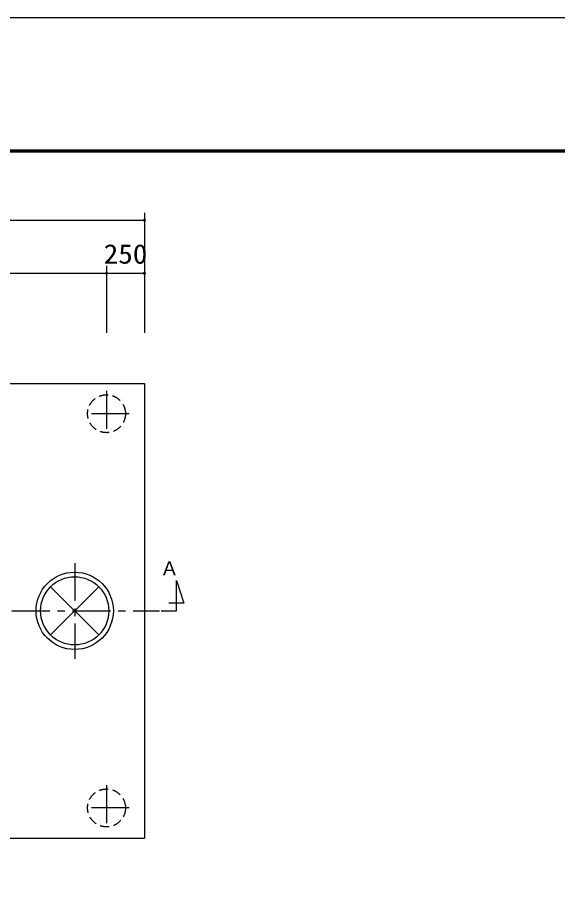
# Model space of a CAD drawing. Units: millimetres, scale not verified. Extents: x -14850 to 14850, y -10500 to 10500.
# Drawn here: x -5418 to -1859, y 4672 to 10500 of the extents above; entities that cross this region are included whole.
import ezdxf
from ezdxf.enums import TextEntityAlignment as Align

# ---------------------------------------------------------------- set-up
doc = ezdxf.new("R2010")
doc.units = ezdxf.units.MM
doc.header["$LTSCALE"] = 50
doc.linetypes.add('CHAIN1', pattern=[8, 5, -1, 1, -1])
doc.linetypes.add('DASHED1', pattern=[1.8, 1.2, -0.6])
for name, color, linetype, lineweight in [('0-0_製作', 5, 'Continuous', 25), ('0-1_躯体', 3, 'Continuous', 25), ('0-2_空気管', 3, 'Continuous', 25), ('0-4_機器', 3, 'Continuous', 25), ('0-7_図面枠', 7, 'Continuous', 25), ('0-8_Axis_waku', 7, 'Continuous', 25)]:
    doc.layers.add(name, color=color, linetype=linetype, lineweight=lineweight)
doc.styles.add('ＭＳ ゴシック', font='')
doc.styles.get('ＭＳ ゴシック').set_extended_font_data('MS Gothic')

msp = doc.modelspace()

# ---------------------------------------------------------------- linework, layer by layer
at = {"layer": '0-0_製作', "color": 2}
for p, q in [((-4582.05, 9213.84), (-4582.05, 8422.4)), ((-10182.05, 9163.84), (-4582.05, 9163.84)), ((-4832.05, 8863.84), (-4832.05, 8422.4)), ((-6532.05, 8813.84), (-4832.05, 8813.84)), ((-4832.05, 8813.84), (-4582.05, 8813.84))]:
    msp.add_line(p, q, dxfattribs=at)
at = {"layer": '0-0_製作'}
for points in [[(-4582.05, 9163.84), (-4592.05, 9163.84), (-4592.03, 9164.47)], [(-4582.05, 9163.84), (-4591.97, 9162.58), (-4592.05, 9163.84)], [(-4582.05, 9163.84), (-4592.03, 9164.47), (-4591.87, 9165.71)], [(-4582.05, 9163.84), (-4591.73, 9161.35), (-4591.97, 9162.58)], [(-4582.05, 9163.84), (-4591.87, 9165.71), (-4591.56, 9166.93)], [(-4582.05, 9163.84), (-4591.34, 9160.16), (-4591.73, 9161.35)], [(-4582.05, 9163.84), (-4591.56, 9166.93), (-4591.09, 9168.1)], [(-4582.05, 9163.84), (-4590.81, 9159.02), (-4591.34, 9160.16)], [(-4582.05, 9163.84), (-4591.09, 9168.1), (-4590.49, 9169.2)], [(-4582.05, 9153.84), (-4590.81, 9159.02), (-4582.05, 9163.84)], [(-4582.05, 9153.84), (-4590.14, 9157.96), (-4590.81, 9159.02)], [(-4582.05, 9173.84), (-4590.49, 9169.2), (-4589.75, 9170.21)], [(-4582.05, 9163.84), (-4590.49, 9169.2), (-4582.05, 9173.84)], [(-4582.05, 9153.84), (-4589.34, 9156.99), (-4590.14, 9157.96)], [(-4582.05, 9173.84), (-4589.75, 9170.21), (-4583.3, 9173.76)], [(-4583.3, 9173.76), (-4589.75, 9170.21), (-4588.89, 9171.13)], [(-4582.05, 9153.84), (-4588.42, 9156.13), (-4589.34, 9156.99)], [(-4583.3, 9173.76), (-4588.89, 9171.13), (-4584.53, 9173.52)], [(-4584.53, 9173.52), (-4588.89, 9171.13), (-4587.92, 9171.93)], [(-4582.05, 9153.84), (-4587.4, 9155.39), (-4588.42, 9156.13)], [(-4584.53, 9173.52), (-4587.92, 9171.93), (-4585.73, 9173.14)], [(-4585.73, 9173.14), (-4587.92, 9171.93), (-4586.86, 9172.6)], [(-4582.05, 9153.84), (-4586.3, 9154.79), (-4587.4, 9155.39)], [(-4582.05, 9153.84), (-4585.14, 9154.33), (-4586.3, 9154.79)], [(-4582.05, 9153.84), (-4583.92, 9154.02), (-4585.14, 9154.33)], [(-4582.05, 9153.84), (-4582.67, 9153.86), (-4583.92, 9154.02)], [(-4581.42, 9173.82), (-4582.05, 9163.84), (-4582.05, 9173.84)], [(-4580.17, 9173.66), (-4582.05, 9163.84), (-4581.42, 9173.82)], [(-4578.96, 9173.35), (-4582.05, 9163.84), (-4580.17, 9173.66)], [(-4577.79, 9172.89), (-4582.05, 9163.84), (-4578.96, 9173.35)], [(-4576.69, 9172.28), (-4582.05, 9163.84), (-4577.79, 9172.89)], [(-4575.67, 9171.54), (-4582.05, 9163.84), (-4576.69, 9172.28)], [(-4574.76, 9170.68), (-4582.05, 9163.84), (-4575.67, 9171.54)], [(-4573.96, 9169.72), (-4582.05, 9163.84), (-4574.76, 9170.68)], [(-4573.28, 9168.66), (-4582.05, 9163.84), (-4573.96, 9169.72)], [(-4572.75, 9167.52), (-4582.05, 9163.84), (-4573.28, 9168.66)], [(-4572.75, 9167.52), (-4572.05, 9163.84), (-4582.05, 9163.84)], [(-4572.05, 9163.84), (-4582.05, 9153.84), (-4582.05, 9163.84)], [(-4572.07, 9163.21), (-4582.05, 9153.84), (-4572.05, 9163.84)], [(-4572.22, 9161.96), (-4582.05, 9153.84), (-4572.07, 9163.21)], [(-4572.54, 9160.75), (-4582.05, 9153.84), (-4572.22, 9161.96)], [(-4573, 9159.58), (-4582.05, 9153.84), (-4572.54, 9160.75)], [(-4573.6, 9158.48), (-4582.05, 9153.84), (-4573, 9159.58)], [(-4574.34, 9157.46), (-4582.05, 9153.84), (-4573.6, 9158.48)], [(-4574.34, 9157.46), (-4580.79, 9153.92), (-4582.05, 9153.84)], [(-4575.2, 9156.55), (-4580.79, 9153.92), (-4574.34, 9157.46)], [(-4575.2, 9156.55), (-4579.56, 9154.15), (-4580.79, 9153.92)], [(-4576.17, 9155.75), (-4579.56, 9154.15), (-4575.2, 9156.55)], [(-4576.17, 9155.75), (-4578.36, 9154.54), (-4579.56, 9154.15)], [(-4577.23, 9155.08), (-4578.36, 9154.54), (-4576.17, 9155.75)], [(-4572.36, 9166.33), (-4572.05, 9163.84), (-4572.75, 9167.52)], [(-4572.13, 9165.09), (-4572.05, 9163.84), (-4572.36, 9166.33)], [(-4832.05, 8813.84), (-4842.05, 8813.84), (-4842.03, 8814.47)], [(-4832.05, 8813.84), (-4841.97, 8812.58), (-4842.05, 8813.84)], [(-4832.05, 8813.84), (-4842.03, 8814.47), (-4841.87, 8815.71)], [(-4832.05, 8813.84), (-4841.73, 8811.35), (-4841.97, 8812.58)], [(-4832.05, 8813.84), (-4841.87, 8815.71), (-4841.56, 8816.93)], [(-4832.05, 8813.84), (-4841.34, 8810.16), (-4841.73, 8811.35)], [(-4832.05, 8813.84), (-4841.56, 8816.93), (-4841.09, 8818.1)], [(-4832.05, 8813.84), (-4840.81, 8809.02), (-4841.34, 8810.16)], [(-4832.05, 8813.84), (-4841.09, 8818.1), (-4840.49, 8819.2)], [(-4832.05, 8803.84), (-4840.81, 8809.02), (-4832.05, 8813.84)], [(-4832.05, 8803.84), (-4840.14, 8807.96), (-4840.81, 8809.02)], [(-4832.05, 8823.84), (-4840.49, 8819.2), (-4839.75, 8820.21)], [(-4832.05, 8813.84), (-4840.49, 8819.2), (-4832.05, 8823.84)], [(-4832.05, 8803.84), (-4839.34, 8806.99), (-4840.14, 8807.96)], [(-4832.05, 8823.84), (-4839.75, 8820.21), (-4833.3, 8823.76)], [(-4833.3, 8823.76), (-4839.75, 8820.21), (-4838.89, 8821.13)], [(-4832.05, 8803.84), (-4838.42, 8806.13), (-4839.34, 8806.99)], [(-4833.3, 8823.76), (-4838.89, 8821.13), (-4834.53, 8823.52)], [(-4834.53, 8823.52), (-4838.89, 8821.13), (-4837.92, 8821.93)], [(-4832.05, 8803.84), (-4837.4, 8805.39), (-4838.42, 8806.13)], [(-4834.53, 8823.52), (-4837.92, 8821.93), (-4835.73, 8823.14)], [(-4835.73, 8823.14), (-4837.92, 8821.93), (-4836.86, 8822.6)], [(-4832.05, 8803.84), (-4836.3, 8804.79), (-4837.4, 8805.39)], [(-4832.05, 8803.84), (-4835.14, 8804.33), (-4836.3, 8804.79)], [(-4832.05, 8803.84), (-4833.92, 8804.02), (-4835.14, 8804.33)], [(-4832.05, 8803.84), (-4832.67, 8803.86), (-4833.92, 8804.02)], [(-4831.42, 8823.82), (-4832.05, 8813.84), (-4832.05, 8823.84)], [(-4830.17, 8823.66), (-4832.05, 8813.84), (-4831.42, 8823.82)], [(-4828.96, 8823.35), (-4832.05, 8813.84), (-4830.17, 8823.66)], [(-4827.79, 8822.89), (-4832.05, 8813.84), (-4828.96, 8823.35)], [(-4826.69, 8822.28), (-4832.05, 8813.84), (-4827.79, 8822.89)], [(-4825.67, 8821.54), (-4832.05, 8813.84), (-4826.69, 8822.28)], [(-4824.76, 8820.68), (-4832.05, 8813.84), (-4825.67, 8821.54)], [(-4823.96, 8819.72), (-4832.05, 8813.84), (-4824.76, 8820.68)], [(-4823.28, 8818.66), (-4832.05, 8813.84), (-4823.96, 8819.72)], [(-4822.75, 8817.52), (-4832.05, 8813.84), (-4823.28, 8818.66)], [(-4822.75, 8817.52), (-4822.05, 8813.84), (-4832.05, 8813.84)], [(-4822.05, 8813.84), (-4832.05, 8803.84), (-4832.05, 8813.84)], [(-4822.07, 8813.21), (-4832.05, 8803.84), (-4822.05, 8813.84)], [(-4822.22, 8811.96), (-4832.05, 8803.84), (-4822.07, 8813.21)], [(-4822.54, 8810.75), (-4832.05, 8803.84), (-4822.22, 8811.96)], [(-4823, 8809.58), (-4832.05, 8803.84), (-4822.54, 8810.75)], [(-4823.6, 8808.48), (-4832.05, 8803.84), (-4823, 8809.58)], [(-4824.34, 8807.46), (-4832.05, 8803.84), (-4823.6, 8808.48)], [(-4824.34, 8807.46), (-4830.79, 8803.92), (-4832.05, 8803.84)], [(-4825.2, 8806.55), (-4830.79, 8803.92), (-4824.34, 8807.46)], [(-4825.2, 8806.55), (-4829.56, 8804.15), (-4830.79, 8803.92)], [(-4826.17, 8805.75), (-4829.56, 8804.15), (-4825.2, 8806.55)], [(-4826.17, 8805.75), (-4828.37, 8804.54), (-4829.56, 8804.15)], [(-4827.23, 8805.08), (-4828.37, 8804.54), (-4826.17, 8805.75)], [(-4822.36, 8816.33), (-4822.05, 8813.84), (-4822.75, 8817.52)], [(-4822.13, 8815.09), (-4822.05, 8813.84), (-4822.36, 8816.33)], [(-4582.05, 8813.84), (-4592.05, 8813.84), (-4592.03, 8814.47)], [(-4582.05, 8813.84), (-4591.97, 8812.58), (-4592.05, 8813.84)], [(-4582.05, 8813.84), (-4592.03, 8814.47), (-4591.87, 8815.71)], [(-4582.05, 8813.84), (-4591.73, 8811.35), (-4591.97, 8812.58)], [(-4582.05, 8813.84), (-4591.87, 8815.71), (-4591.56, 8816.93)], [(-4582.05, 8813.84), (-4591.34, 8810.16), (-4591.73, 8811.35)], [(-4582.05, 8813.84), (-4591.56, 8816.93), (-4591.09, 8818.1)], [(-4582.05, 8813.84), (-4590.81, 8809.02), (-4591.34, 8810.16)], [(-4582.05, 8813.84), (-4591.09, 8818.1), (-4590.49, 8819.2)], [(-4582.05, 8803.84), (-4590.81, 8809.02), (-4582.05, 8813.84)], [(-4582.05, 8803.84), (-4590.14, 8807.96), (-4590.81, 8809.02)], [(-4582.05, 8823.84), (-4590.49, 8819.2), (-4589.75, 8820.21)], [(-4582.05, 8813.84), (-4590.49, 8819.2), (-4582.05, 8823.84)], [(-4582.05, 8803.84), (-4589.34, 8806.99), (-4590.14, 8807.96)], [(-4582.05, 8823.84), (-4589.75, 8820.21), (-4583.3, 8823.76)], [(-4583.3, 8823.76), (-4589.75, 8820.21), (-4588.89, 8821.13)], [(-4582.05, 8803.84), (-4588.42, 8806.13), (-4589.34, 8806.99)], [(-4583.3, 8823.76), (-4588.89, 8821.13), (-4584.53, 8823.52)], [(-4584.53, 8823.52), (-4588.89, 8821.13), (-4587.92, 8821.93)], [(-4582.05, 8803.84), (-4587.4, 8805.39), (-4588.42, 8806.13)], [(-4584.53, 8823.52), (-4587.92, 8821.93), (-4585.73, 8823.14)], [(-4585.73, 8823.14), (-4587.92, 8821.93), (-4586.86, 8822.6)], [(-4582.05, 8803.84), (-4586.3, 8804.79), (-4587.4, 8805.39)], [(-4582.05, 8803.84), (-4585.14, 8804.33), (-4586.3, 8804.79)], [(-4582.05, 8803.84), (-4583.92, 8804.02), (-4585.14, 8804.33)], [(-4582.05, 8803.84), (-4582.67, 8803.86), (-4583.92, 8804.02)], [(-4581.42, 8823.82), (-4582.05, 8813.84), (-4582.05, 8823.84)], [(-4580.17, 8823.66), (-4582.05, 8813.84), (-4581.42, 8823.82)], [(-4578.96, 8823.35), (-4582.05, 8813.84), (-4580.17, 8823.66)], [(-4577.79, 8822.89), (-4582.05, 8813.84), (-4578.96, 8823.35)], [(-4576.69, 8822.28), (-4582.05, 8813.84), (-4577.79, 8822.89)], [(-4575.67, 8821.54), (-4582.05, 8813.84), (-4576.69, 8822.28)], [(-4574.76, 8820.68), (-4582.05, 8813.84), (-4575.67, 8821.54)], [(-4573.96, 8819.72), (-4582.05, 8813.84), (-4574.76, 8820.68)], [(-4573.28, 8818.66), (-4582.05, 8813.84), (-4573.96, 8819.72)], [(-4572.75, 8817.52), (-4582.05, 8813.84), (-4573.28, 8818.66)], [(-4572.75, 8817.52), (-4572.05, 8813.84), (-4582.05, 8813.84)], [(-4572.05, 8813.84), (-4582.05, 8803.84), (-4582.05, 8813.84)], [(-4572.07, 8813.21), (-4582.05, 8803.84), (-4572.05, 8813.84)], [(-4572.22, 8811.96), (-4582.05, 8803.84), (-4572.07, 8813.21)], [(-4572.54, 8810.75), (-4582.05, 8803.84), (-4572.22, 8811.96)], [(-4573, 8809.58), (-4582.05, 8803.84), (-4572.54, 8810.75)], [(-4573.6, 8808.48), (-4582.05, 8803.84), (-4573, 8809.58)], [(-4574.34, 8807.46), (-4582.05, 8803.84), (-4573.6, 8808.48)], [(-4574.34, 8807.46), (-4580.79, 8803.92), (-4582.05, 8803.84)], [(-4575.2, 8806.55), (-4580.79, 8803.92), (-4574.34, 8807.46)], [(-4575.2, 8806.55), (-4579.56, 8804.15), (-4580.79, 8803.92)], [(-4576.17, 8805.75), (-4579.56, 8804.15), (-4575.2, 8806.55)], [(-4576.17, 8805.75), (-4578.36, 8804.54), (-4579.56, 8804.15)], [(-4577.23, 8805.08), (-4578.36, 8804.54), (-4576.17, 8805.75)], [(-4572.36, 8816.33), (-4572.05, 8813.84), (-4572.75, 8817.52)], [(-4572.13, 8815.09), (-4572.05, 8813.84), (-4572.36, 8816.33)]]:
    msp.add_solid(points, dxfattribs=at)
at = {"layer": '0-1_躯体', "color": 2}
for p, q in [((-10182.05, 8087.86), (-4582.05, 8087.86)), ((-4582.05, 8087.86), (-4582.05, 5087.86))]:
    msp.add_line(p, q, dxfattribs=at)
at = {"layer": '0-1_躯体', "color": 2, "linetype": 'CHAIN1'}
for p, q in [((-4832.05, 8037.86), (-4832.05, 7737.86)), ((-4682.05, 7887.86), (-4982.05, 7887.86)), ((-4832.05, 5437.86), (-4832.05, 5137.86)), ((-4682.05, 5287.86), (-4982.05, 5287.86))]:
    msp.add_line(p, q, dxfattribs=at)
at = {"layer": '0-1_躯体', "color": 2}
msp.add_lwpolyline([(-10182.05, 8087.86), (-10182.05, 5087.86), (-4582.05, 5087.86)], dxfattribs=at)
at = {"layer": '0-1_躯体'}
msp.add_lwpolyline([(-4471.17, 6587.86), (-4371.17, 6587.86), (-4371.17, 6787.86), (-4321.17, 6637.86), (-4421.17, 6637.86)], dxfattribs=at)
at = {"layer": '0-1_躯体', "color": 2, "linetype": 'DASHED1'}
for centre in [(-4832.05, 7887.86), (-4832.05, 5287.86)]:
    msp.add_circle(centre, 125, dxfattribs=at)
at = {"layer": '0-2_空気管', "linetype": 'CHAIN1'}
msp.add_line((-10256.04, 6587.86), (-4483.13, 6587.86), dxfattribs=at)
at = {"layer": '0-4_機器', "linetype": 'CHAIN1'}
msp.add_line((-5042.05, 6903.23), (-5042.05, 6270.15), dxfattribs=at)
at = {"layer": '0-4_機器'}
for p, q in [((-5201.15, 6746.96), (-4882.95, 6428.76)), ((-5201.15, 6428.76), (-4882.95, 6746.96))]:
    msp.add_line(p, q, dxfattribs=at)
for radius in [255, 225]:
    msp.add_circle((-5042.05, 6587.86), radius, dxfattribs=at)
at = {"layer": '0-7_図面枠'}
msp.add_lwpolyline([(-14850, -10500), (14850, -10500), (14850, 10500), (-14850, 10500)], close=True, dxfattribs=at)
at = {"layer": '0-8_Axis_waku'}
for p, q in [((-12964, 9629), (14014, 9629)), ((-12963, 9628), (14013, 9628)), ((-12962, 9627), (14012, 9627)), ((-12961, 9626), (14011, 9626)), ((-12960, 9625), (14010, 9625)), ((-12959, 9624), (14009, 9624)), ((-12958, 9623), (14008, 9623)), ((-12957, 9622), (14007, 9622)), ((-12956, 9621), (14006, 9621)), ((-12955, 9620), (14005, 9620)), ((-12954, 9619), (14004, 9619)), ((-12953, 9618), (14003, 9618)), ((-12952, 9617), (14002, 9617)), ((-12951, 9616), (14001, 9616)), ((-12950, 9615), (14000, 9615))]:
    msp.add_line(p, q, dxfattribs=at)

# ---------------------------------------------------------------- texts
at = {"layer": '0-0_製作', "color": 4, "style": 'ＭＳ ゴシック', "width": 1.1}
msp.add_text('250', height=128.4, dxfattribs=at).set_placement((-4850.8, 8838.84), align=Align.BOTTOM_LEFT)
at = {"layer": '0-1_躯体', "color": 4, "style": 'ＭＳ ゴシック'}
msp.add_text('Ａ', height=91.79, dxfattribs=at).set_placement((-4479.54, 6794.22), align=Align.BOTTOM_LEFT)

doc.saveas('drawing.dxf')
